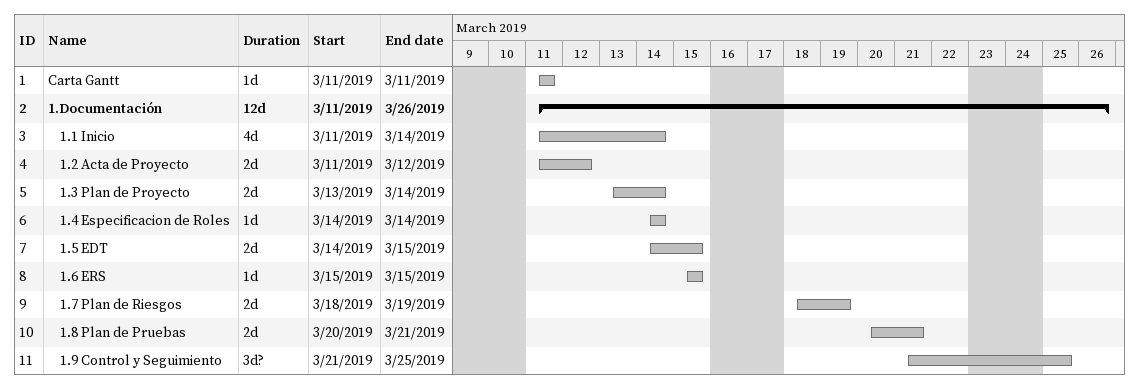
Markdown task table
| ID | Level | Task | Duration | Start | Finish |
|---|---|---|---|---|---|
| 1 | 1 | Carta Gantt | 1d | 2019-03-11 | 2019-03-11 |
| 2 | 1 | **1.Documentación** | 12d | 2019-03-11 | 2019-03-26 |
| 3 | 2 | 1.1 Inicio | 4d | 2019-03-11 | 2019-03-14 |
| 4 | 2 | 1.2 Acta de Proyecto | 2d | 2019-03-11 | 2019-03-12 |
| 5 | 2 | 1.3 Plan de Proyecto | 2d | 2019-03-13 | 2019-03-14 |
| 6 | 2 | 1.4 Especificacion de Roles | 1d | 2019-03-14 | 2019-03-14 |
| 7 | 2 | 1.5 EDT | 2d | 2019-03-14 | 2019-03-15 |
| 8 | 2 | 1.6 ERS | 1d | 2019-03-15 | 2019-03-15 |
| 9 | 2 | 1.7 Plan de Riesgos | 2d | 2019-03-18 | 2019-03-19 |
| 10 | 2 | 1.8 Plan de Pruebas | 2d | 2019-03-20 | 2019-03-21 |
| 11 | 2 | 1.9 Control y Seguimiento | 3d? | 2019-03-21 | 2019-03-25 |
